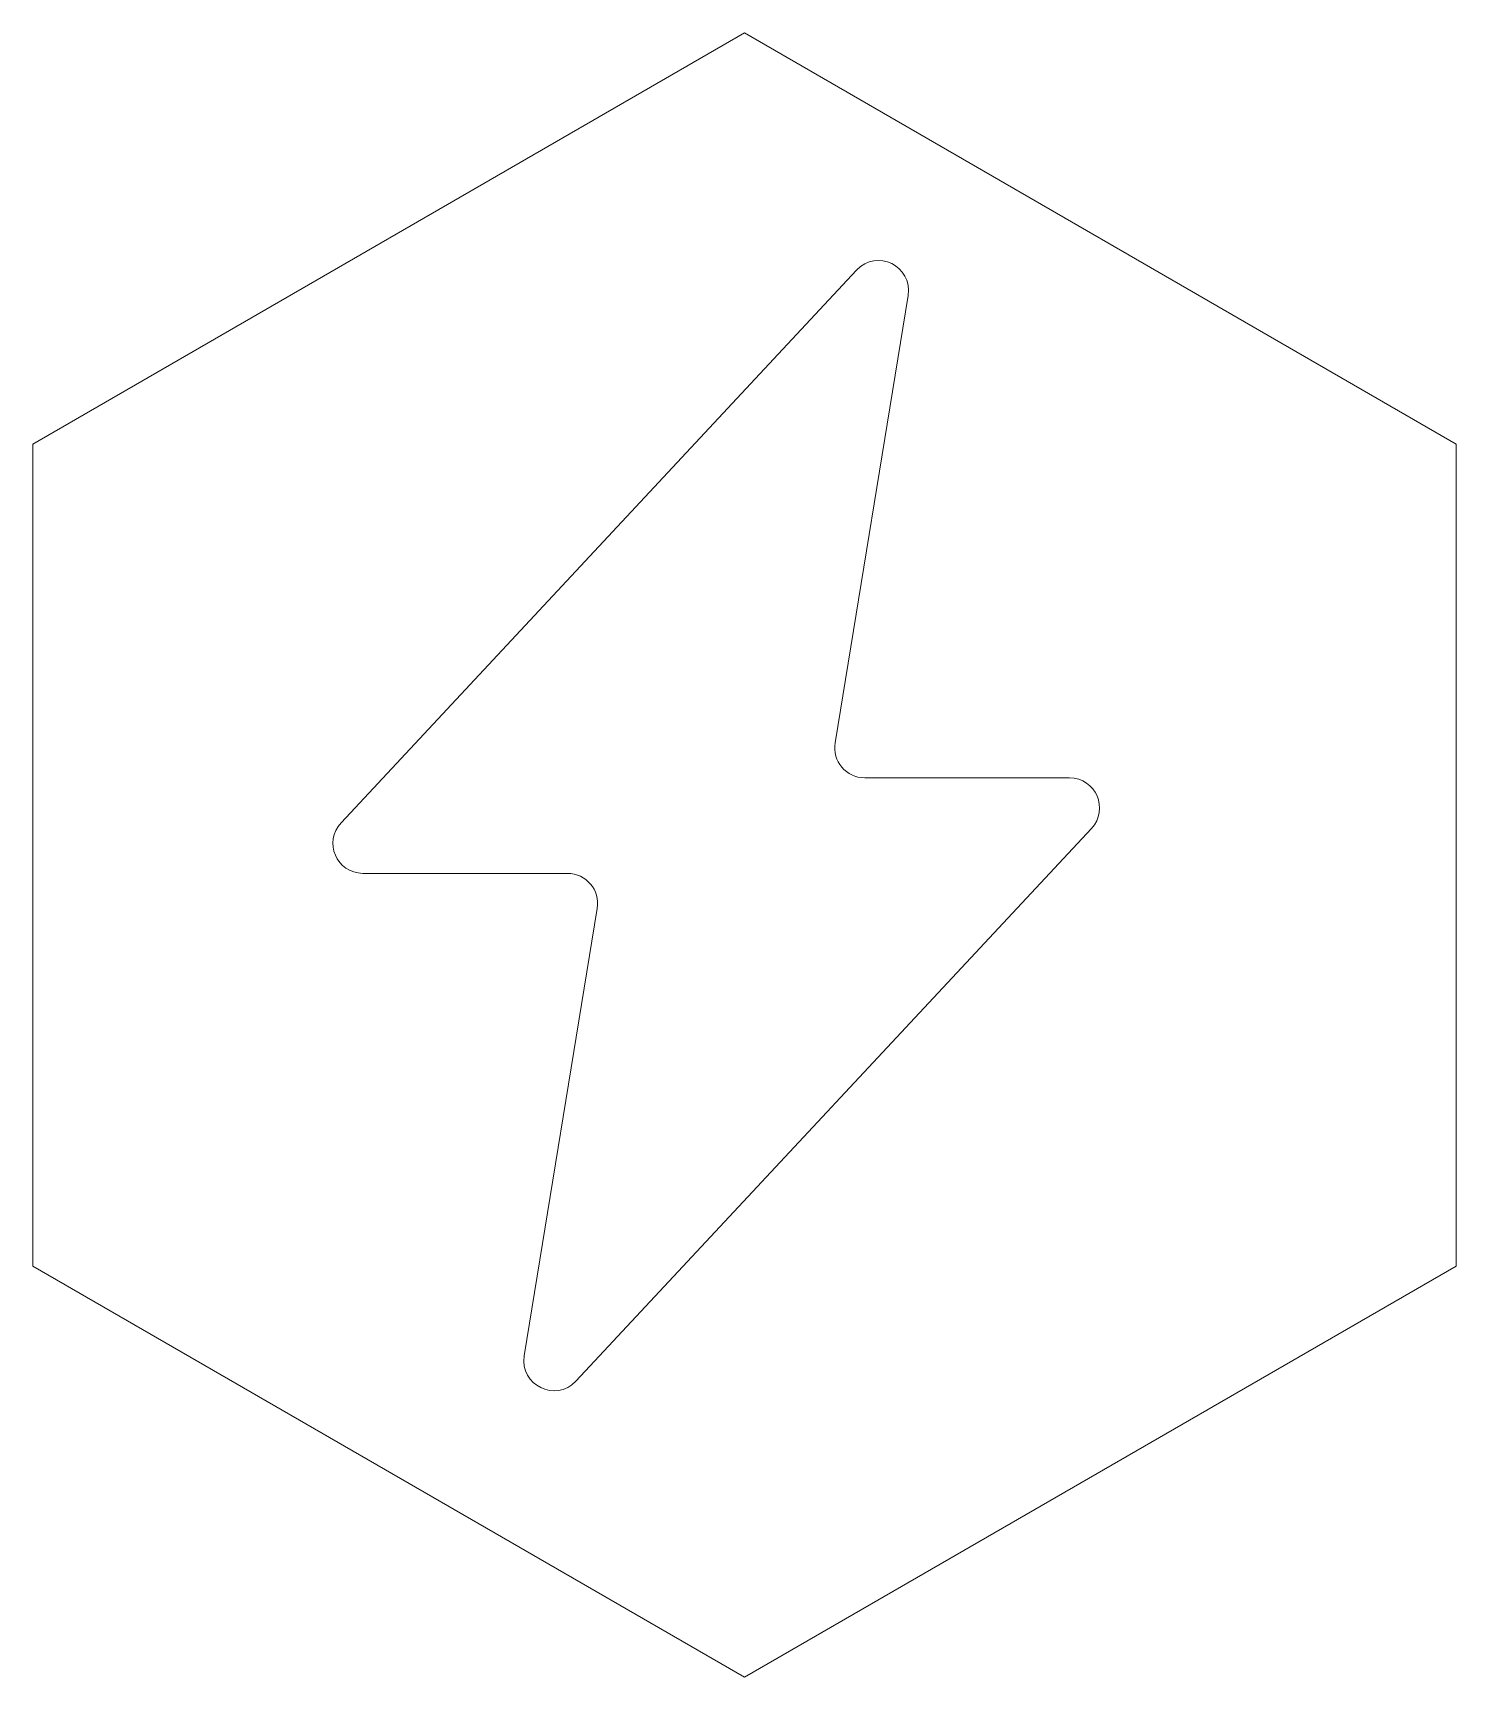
# Model space of a CAD drawing. Header units: millimetres. Extents: x -366 to 289, y -244 to 75.
# Drawn here: x -177.039 to -173.481, y -206.296 to -202.186 of the extents above; entities that cross this region are included whole.
import ezdxf

# ---------------------------------------------------------------- set-up
doc = ezdxf.new("R2010")
doc.units = ezdxf.units.MM
doc.header["$MEASUREMENT"] = 0
doc.layers.add('_U+56FE_U+5C42 1', color=7, linetype='Continuous')

# ---------------------------------------------------------------- blocks, each defined once
blk = doc.blocks.new('block 131')
at = {"layer": '_U+56FE_U+5C42 1', "lineweight": 0}
blk.add_lwpolyline([(-175.2603, -202.186), (-177.0394, -203.2138), (-177.0394, -205.2689), (-175.2603, -206.2963), (-173.4808, -205.2689), (-173.4808, -203.2138), (-175.2603, -202.186)], dxfattribs=at)
blk.add_open_spline([(-174.3927, -204.1749), (-174.3927, -204.1749), (-175.6816, -205.5564), (-175.6816, -205.5564), (-175.7322, -205.6108), (-175.8226, -205.5662), (-175.8108, -205.4932), (-175.8108, -205.4932), (-175.6286, -204.3745), (-175.6286, -204.3745), (-175.6209, -204.3291), (-175.6562, -204.287), (-175.7025, -204.287), (-175.7025, -204.287), (-176.2142, -204.287), (-176.2142, -204.287), (-176.2801, -204.287), (-176.3136, -204.2084), (-176.269, -204.1604), (-176.269, -204.1604), (-174.98, -202.7789), (-174.98, -202.7789), (-174.9295, -202.7245), (-174.839, -202.7691), (-174.8513, -202.8422), (-174.8513, -202.8422), (-175.0335, -203.9608), (-175.0335, -203.9608), (-175.0412, -204.0063), (-175.0059, -204.0483), (-174.9596, -204.0483), (-174.9596, -204.0483), (-174.4475, -204.0483), (-174.4475, -204.0483), (-174.3821, -204.0483), (-174.3477, -204.1269), (-174.3927, -204.1749)], degree=3, knots=[0, 0, 0, 0, 1, 1, 1, 2, 2, 2, 3, 3, 3, 4, 4, 4, 5, 5, 5, 6, 6, 6, 7, 7, 7, 8, 8, 8, 9, 9, 9, 10, 10, 10, 11, 11, 11, 12, 12, 12, 12], dxfattribs=at)
blk = doc.blocks.new('block 133')
at = {"layer": '_U+56FE_U+5C42 1', "lineweight": 0}
blk.add_lwpolyline([(-175.2603, -202.186), (-177.0394, -203.2138), (-177.0394, -205.2689), (-175.2603, -206.2963), (-173.4808, -205.2689), (-173.4808, -203.2138), (-175.2603, -202.186)], dxfattribs=at)
blk.add_open_spline([(-174.3927, -204.1749), (-174.3927, -204.1749), (-175.6816, -205.5564), (-175.6816, -205.5564), (-175.7322, -205.6108), (-175.8226, -205.5662), (-175.8108, -205.4932), (-175.8108, -205.4932), (-175.6286, -204.3745), (-175.6286, -204.3745), (-175.6209, -204.3291), (-175.6562, -204.287), (-175.7025, -204.287), (-175.7025, -204.287), (-176.2142, -204.287), (-176.2142, -204.287), (-176.2801, -204.287), (-176.3136, -204.2084), (-176.269, -204.1604), (-176.269, -204.1604), (-174.98, -202.7789), (-174.98, -202.7789), (-174.9295, -202.7245), (-174.839, -202.7691), (-174.8513, -202.8422), (-174.8513, -202.8422), (-175.0335, -203.9608), (-175.0335, -203.9608), (-175.0412, -204.0063), (-175.0059, -204.0483), (-174.9596, -204.0483), (-174.9596, -204.0483), (-174.4475, -204.0483), (-174.4475, -204.0483), (-174.3821, -204.0483), (-174.3477, -204.1269), (-174.3927, -204.1749)], degree=3, knots=[0, 0, 0, 0, 1, 1, 1, 2, 2, 2, 3, 3, 3, 4, 4, 4, 5, 5, 5, 6, 6, 6, 7, 7, 7, 8, 8, 8, 9, 9, 9, 10, 10, 10, 11, 11, 11, 12, 12, 12, 12], dxfattribs=at)
blk = doc.blocks.new('block 132')
at = {"layer": '_U+56FE_U+5C42 1'}
blk.add_blockref('block 133', (0, 0), dxfattribs=at)
blk = doc.blocks.new('block 130')
at = {"layer": '_U+56FE_U+5C42 1'}
for name in ['block 131', 'block 132']:
    blk.add_blockref(name, (0, 0), dxfattribs=at)
blk = doc.blocks.new('block 129')
at = {"layer": '_U+56FE_U+5C42 1'}
blk.add_blockref('block 130', (0, 0), dxfattribs=at)
blk = doc.blocks.new('block 128')
at = {"layer": '_U+56FE_U+5C42 1'}
blk.add_blockref('block 129', (0, 0), dxfattribs=at)

msp = doc.modelspace()

# ---------------------------------------------------------------- block references
at = {"layer": '_U+56FE_U+5C42 1'}
msp.add_blockref('block 128', (0, 0), dxfattribs=at)

doc.saveas('drawing.dxf')
